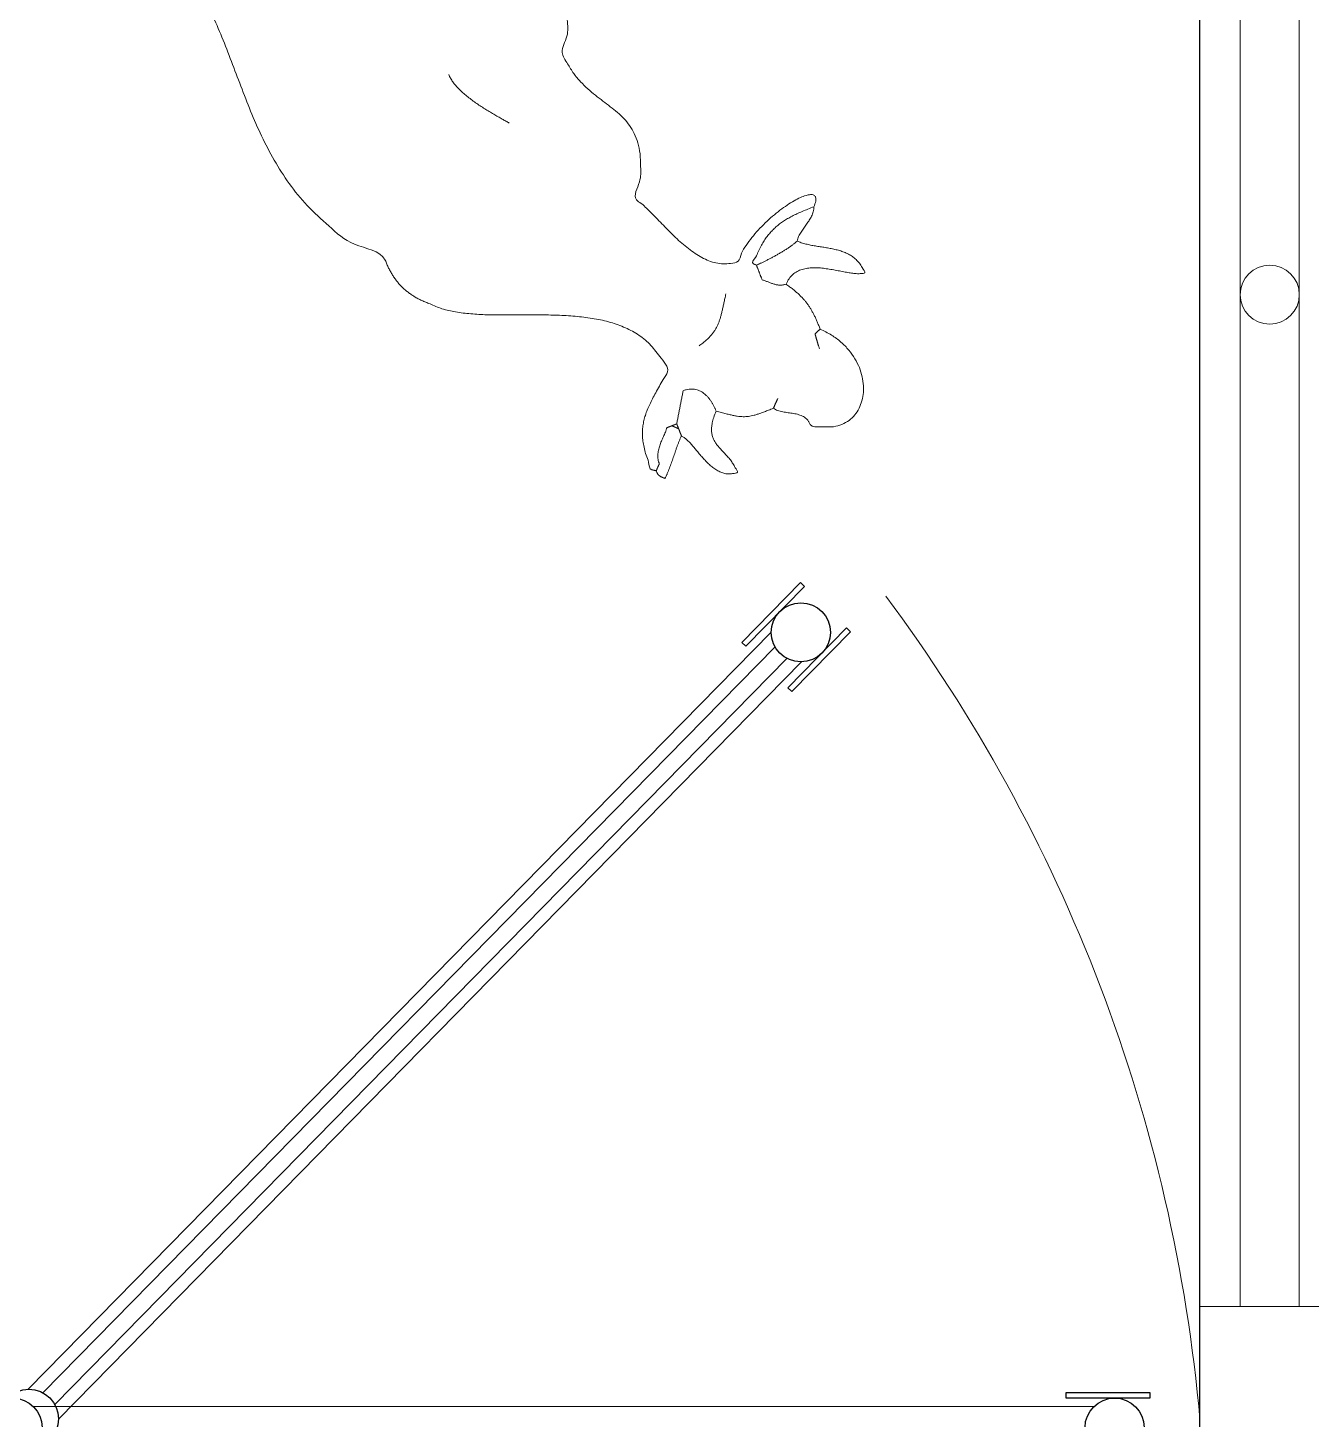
# Model space of a CAD drawing. Header units: metres. Extents: x 5 to 242, y -3 to 162.
# Drawn here: x 23.137 to 25.436, y 109.612 to 112.105 of the extents above; entities that cross this region are included whole.
import ezdxf

# ---------------------------------------------------------------- set-up
doc = ezdxf.new("R2010")
doc.units = ezdxf.units.M
doc.layers.add('1053_ARQ_BASE_MATADOURO_2_dwg', color=7, linetype='Continuous', lineweight=5, true_color=0x767676)
doc.layers.add('A-PISO', color=7, linetype='Continuous', lineweight=5)

# ---------------------------------------------------------------- blocks, each defined once
blk = doc.blocks.new('1053_ARQ_BASE_MATADOURO_2_dwg-3637054-CURRAL BOVINO')
at = {"layer": 'A-PISO', "color": 253, "true_color": 0xaaaaaa}
for p, q in [((126.1431, 76.6282), (126.1431, 80.2532)), ((126.2151, 80.2532), (126.2151, 76.6282)), ((126.3211, 80.2532), (126.3211, 76.6282)), ((125.3753, 77.8362), (124.0444, 76.4798)), ((124.0707, 76.4736), (125.382, 77.81)), ((124.0921, 76.4526), (125.4034, 77.789)), ((125.4297, 77.7828), (124.0988, 76.4264)), ((125.9534, 76.4493), (124.0531, 76.4493))]:
    blk.add_line(p, q, dxfattribs=at)
at = {"layer": 'A-PISO', "color": 253, "lineweight": 30, "true_color": 0xaaaaaa, "flags": 128}
blk.add_lwpolyline([(126.1431, 84.3264), (127.1431, 84.3264), (127.1431, 70.7264), (126.1431, 70.7264)], close=True, dxfattribs=at)
at = {"layer": 'A-PISO', "color": 253, "lineweight": 25, "true_color": 0xaaaaaa, "flags": 128}
for points in [[(125.3224, 77.8178), (125.4275, 77.9249), (125.4346, 77.9179), (125.3296, 77.8108)], [(125.4124, 77.7296), (125.5174, 77.8367), (125.5103, 77.8437), (125.4052, 77.7366)], [(125.9033, 76.4742), (126.0533, 76.4742), (126.0533, 76.4642), (125.9033, 76.4642)]]:
    blk.add_lwpolyline(points, close=True, dxfattribs=at)
at = {"layer": 'A-PISO', "color": 253, "true_color": 0xaaaaaa, "flags": 128}
blk.add_lwpolyline([(126.3931, 76.3782), (126.1431, 76.3782), (126.1431, 76.6282), (126.3931, 76.6282)], close=True, dxfattribs=at)
at = {"layer": 'A-PISO', "color": 253, "true_color": 0xaaaaaa}
blk.add_circle((126.2681, 78.4407), 0.053, dxfattribs=at)
at = {"layer": 'A-PISO', "color": 253, "lineweight": 25, "true_color": 0xaaaaaa}
for centre in [(125.4283, 77.8358), (124.0458, 76.4268), (124.0163, 76.4112), (125.9903, 76.4112)]:
    blk.add_circle(centre, 0.053, dxfattribs=at)
at = {"layer": 'A-PISO', "color": 253, "true_color": 0xaaaaaa}
blk.add_arc((123.2592, 76.1706), 2.8951, 5.0349, 36.7012, dxfattribs=at)
for points, knots in [([(124.3295, 79.6017), (124.3257, 79.6095), (124.3184, 79.6245), (124.299, 79.6409), (124.2758, 79.6509), (124.2492, 79.6551), (124.2203, 79.6544), (124.1895, 79.6494), (124.1576, 79.6405), (124.1254, 79.6284), (124.0936, 79.6134), (124.063, 79.596), (124.0344, 79.5768), (124.0085, 79.5562), (123.9863, 79.5347), (123.968, 79.5128), (123.9557, 79.491), (123.9435, 79.4621), (123.9656, 79.4336), (123.981, 79.405), (124.0005, 79.3841), (124.0207, 79.3701), (124.042, 79.3623), (124.0639, 79.3597), (124.0863, 79.3611), (124.1092, 79.3655), (124.1325, 79.3718), (124.1563, 79.3792), (124.1805, 79.3868), (124.2052, 79.3936), (124.23, 79.3986), (124.2559, 79.4016), (124.2796, 79.3987), (124.3086, 79.3998), (124.3107, 79.3767), (124.3113, 79.3605), (124.3075, 79.3438), (124.3009, 79.3275), (124.2921, 79.3113), (124.2816, 79.295), (124.2701, 79.2784), (124.2582, 79.2615), (124.2464, 79.2442), (124.2354, 79.2263), (124.2257, 79.2078), (124.2181, 79.1884), (124.2131, 79.1682), (124.2112, 79.1466), (124.2143, 79.1248), (124.2198, 79.0911), (124.266, 79.0834), (124.2982, 79.0516), (124.3287, 79.0195), (124.3529, 78.9827), (124.3738, 78.9433), (124.3919, 78.9016), (124.4087, 78.8583), (124.4253, 78.8139), (124.4426, 78.7692), (124.462, 78.7247), (124.4846, 78.681), (124.5115, 78.639), (124.5436, 78.5988), (124.5839, 78.5631), (124.6255, 78.5248), (124.6782, 78.5202), (124.6867, 78.4953), (124.69, 78.4885), (124.6933, 78.482), (124.697, 78.4758), (124.7009, 78.4699), (124.7051, 78.4643), (124.7095, 78.4591), (124.7143, 78.4541), (124.7193, 78.4494), (124.7247, 78.445), (124.7304, 78.4409), (124.7364, 78.437), (124.7428, 78.4334), (124.7496, 78.4301), (124.7567, 78.427), (124.7616, 78.4252), (124.7641, 78.4243)], [0, 0, 0, 0, 0.025699, 0.049728, 0.07429, 0.10075, 0.129617, 0.160848, 0.194061, 0.228689, 0.264061, 0.299459, 0.334136, 0.367371, 0.398482, 0.426901, 0.452272, 0.474673, 0.514601, 0.547499, 0.57497, 0.598786, 0.62075, 0.642358, 0.664566, 0.687782, 0.71202, 0.737049, 0.762543, 0.788164, 0.813673, 0.839001, 0.86438, 0.890422, 0.90764, 0.924078, 0.940734, 0.958191, 0.97666, 0.996106, 1.016342, 1.037112, 1.05814, 1.079183, 1.100079, 1.120793, 1.141489, 1.162566, 1.184704, 1.208798, 1.256755, 1.301685, 1.345355, 1.389026, 1.433445, 1.478912, 1.525429, 1.572822, 1.62087, 1.669398, 1.71839, 1.768076, 1.819015, 1.87216, 1.928838, 1.990677, 1.998433, 2.005974, 2.013321, 2.020506, 2.027557, 2.034511, 2.041399, 2.048262, 2.055135, 2.062058, 2.069072, 2.076212, 2.083517, 2.091025, 2.098768, 2.106779, 2.106779, 2.106779, 2.106779]), ([(125.4517, 78.5983), (125.453, 78.6015), (125.4551, 78.6069), (125.4558, 78.6148), (125.4516, 78.6198), (125.4448, 78.6203), (125.4368, 78.6185), (125.4269, 78.6146), (125.4157, 78.6087), (125.4034, 78.601), (125.3905, 78.5917), (125.3773, 78.5811), (125.3643, 78.5693), (125.3519, 78.5565), (125.3403, 78.5432), (125.3306, 78.529), (125.321, 78.5161), (125.3187, 78.4982), (125.3023, 78.4968), (125.2895, 78.4953), (125.2761, 78.4972), (125.2633, 78.5011), (125.2508, 78.5069), (125.2386, 78.5144), (125.2267, 78.5231), (125.215, 78.5328), (125.2037, 78.5432), (125.1927, 78.5541), (125.1821, 78.565), (125.1717, 78.5757), (125.1618, 78.586), (125.152, 78.5953), (125.1435, 78.604), (125.125, 78.6139), (125.1427, 78.6421), (125.1412, 78.6683), (125.141, 78.6922), (125.137, 78.7122), (125.1306, 78.7293), (125.1219, 78.7438), (125.1115, 78.7563), (125.0997, 78.7674), (125.087, 78.7776), (125.0737, 78.7876), (125.06, 78.798), (125.0465, 78.8093), (125.0334, 78.8221), (125.0207, 78.837), (125.0106, 78.8546), (124.9953, 78.8768), (125.0128, 78.9031), (125.0101, 78.9334), (125.0037, 78.9634), (124.9904, 78.993), (124.9724, 79.0224), (124.9503, 79.0514), (124.9252, 79.08), (124.8981, 79.108), (124.8697, 79.1353), (124.8411, 79.1617), (124.8133, 79.1872), (124.787, 79.2115), (124.7636, 79.2344), (124.743, 79.2559), (124.7286, 79.2757), (124.7109, 79.2991), (124.7303, 79.3251), (124.7277, 79.3539), (124.7181, 79.3781), (124.6996, 79.3972), (124.6753, 79.4122), (124.646, 79.424), (124.6129, 79.4332), (124.5768, 79.44), (124.539, 79.445), (124.5006, 79.4485), (124.4628, 79.4508), (124.4267, 79.4524), (124.3935, 79.4534), (124.3643, 79.4551), (124.3405, 79.4549), (124.3207, 79.4615), (124.3045, 79.4518), (124.2868, 79.4457), (124.2671, 79.4375), (124.2456, 79.4294), (124.2227, 79.4213), (124.1989, 79.4136), (124.1745, 79.4067), (124.1501, 79.4011), (124.126, 79.397), (124.1026, 79.395), (124.0803, 79.3954), (124.0595, 79.3986), (124.0404, 79.4049), (124.0243, 79.4158), (124.0085, 79.4286), (124.0076, 79.4461), (124.0008, 79.449), (124.0004, 79.4492), (124, 79.4493), (123.9996, 79.4495), (123.9993, 79.4496), (123.9989, 79.4498), (123.9985, 79.4499), (123.9981, 79.4501), (123.9977, 79.4502), (123.9974, 79.4503), (123.997, 79.4505), (123.9967, 79.4506), (123.9963, 79.4508), (123.996, 79.4509), (123.9956, 79.451), (123.9948, 79.4513), (123.9962, 79.4528), (123.9962, 79.4542), (123.9967, 79.456), (123.9969, 79.4578), (123.997, 79.4597), (123.9971, 79.4617), (123.997, 79.4637), (123.9969, 79.4658), (123.9967, 79.4678), (123.9965, 79.4698), (123.9962, 79.4718), (123.9958, 79.4738), (123.9954, 79.4757), (123.9949, 79.4774), (123.9944, 79.4791), (123.9922, 79.4839), (124.001, 79.4905), (124.0053, 79.4997), (124.0112, 79.5075), (124.0164, 79.5143), (124.0217, 79.52), (124.027, 79.5248), (124.0325, 79.5287), (124.0383, 79.5318), (124.0445, 79.534), (124.0511, 79.5356), (124.0583, 79.5365), (124.0663, 79.5369), (124.075, 79.5369), (124.0847, 79.5365), (124.0954, 79.5357), (124.1029, 79.5351), (124.1069, 79.5348)], [0, 0, 0, 0, 0.010571, 0.017391, 0.022385, 0.028342, 0.036587, 0.047233, 0.060042, 0.074659, 0.090698, 0.107753, 0.125424, 0.143316, 0.161054, 0.178295, 0.194748, 0.21021, 0.224137, 0.237373, 0.250457, 0.263771, 0.277541, 0.291838, 0.306638, 0.321832, 0.337274, 0.352767, 0.368104, 0.383062, 0.397417, 0.410943, 0.423437, 0.434721, 0.46711, 0.494451, 0.517657, 0.537695, 0.55555, 0.572131, 0.588182, 0.6042, 0.620474, 0.637125, 0.654211, 0.671801, 0.690047, 0.709226, 0.729793, 0.752353, 0.782482, 0.8118, 0.842065, 0.874258, 0.908691, 0.945222, 0.983418, 1.02268, 1.062299, 1.101512, 1.139512, 1.175493, 1.208652, 1.238246, 1.263653, 1.284556, 1.317568, 1.344515, 1.369067, 1.39451, 1.422718, 1.454239, 1.488817, 1.525777, 1.564219, 1.60313, 1.641415, 1.677951, 1.711577, 1.741137, 1.765473, 1.783491, 1.799781, 1.81892, 1.840364, 1.863581, 1.88804, 1.913229, 1.938654, 1.96385, 1.988389, 2.01192, 2.034187, 2.055107, 2.074846, 2.093951, 2.113399, 2.134528, 2.134965, 2.135398, 2.135826, 2.13625, 2.136667, 2.13708, 2.137486, 2.137889, 2.138282, 2.138674, 2.139058, 2.139438, 2.139811, 2.140179, 2.140539, 2.140898, 2.142452, 2.144111, 2.145868, 2.147714, 2.149633, 2.151615, 2.153639, 2.155694, 2.157757, 2.159812, 2.16184, 2.163826, 2.165749, 2.167591, 2.169333, 2.170961, 2.182965, 2.193684, 2.203252, 2.211814, 2.219538, 2.226609, 2.233243, 2.239673, 2.246143, 2.252884, 2.260107, 2.267989, 2.276689, 2.286336, 2.297054, 2.308948, 2.308948, 2.308948, 2.308948]), ([(124.9061, 78.7482), (124.9041, 78.7493), (124.8998, 78.7517), (124.893, 78.7554), (124.8858, 78.7595), (124.8781, 78.7639), (124.8701, 78.7687), (124.862, 78.7737), (124.8538, 78.779), (124.8456, 78.7846), (124.8377, 78.7903), (124.8301, 78.7962), (124.8229, 78.8024), (124.8163, 78.8086), (124.8103, 78.815), (124.8051, 78.8216), (124.8008, 78.8281), (124.7987, 78.8328), (124.7977, 78.835)], [0, 0, 0, 0, 0.006991, 0.0147354, 0.0231225, 0.0320282, 0.0413461, 0.0509557, 0.0607474, 0.0706087, 0.0804411, 0.0901357, 0.0996013, 0.1087491, 0.1175116, 0.1258292, 0.1336777, 0.1410678, 0.1410678, 0.1410678, 0.1410678]), ([(125.4517, 78.5983), (125.4481, 78.5969), (125.441, 78.5941), (125.4309, 78.5899), (125.4215, 78.5857), (125.4128, 78.5814), (125.4046, 78.577), (125.3971, 78.5724), (125.3901, 78.5674), (125.3836, 78.5621), (125.3775, 78.5563), (125.3717, 78.5499), (125.3663, 78.543), (125.3612, 78.5353), (125.3564, 78.5269), (125.3511, 78.5173), (125.3491, 78.5082), (125.3389, 78.4978), (125.343, 78.4961), (125.3433, 78.496), (125.3437, 78.4958), (125.344, 78.4957), (125.3444, 78.4955), (125.3447, 78.4954), (125.3451, 78.4952), (125.3455, 78.495), (125.3459, 78.4949), (125.3463, 78.4947), (125.3467, 78.4945), (125.3471, 78.4944), (125.3475, 78.4942), (125.3479, 78.494), (125.3483, 78.4938), (125.3485, 78.4937), (125.3487, 78.4936)], [0, 0, 0, 0, 0.0117195, 0.0226729, 0.032948, 0.042629, 0.0518187, 0.0606169, 0.0691427, 0.0775195, 0.0858853, 0.0943764, 0.1031379, 0.1123121, 0.1220337, 0.1324326, 0.1436315, 0.155747, 0.1561034, 0.1564727, 0.1568495, 0.1572393, 0.1576347, 0.1580393, 0.1584495, 0.158869, 0.1592904, 0.1597173, 0.1601479, 0.1605841, 0.1610222, 0.1614621, 0.161902, 0.1623475, 0.1623475, 0.1623475, 0.1623475]), ([(125.4214, 78.5367), (125.4218, 78.5381), (125.4226, 78.541), (125.4243, 78.5452), (125.4263, 78.5491), (125.4286, 78.5528), (125.431, 78.5565), (125.4335, 78.56), (125.436, 78.5635), (125.4386, 78.5669), (125.4411, 78.5704), (125.4435, 78.574), (125.4457, 78.5776), (125.4476, 78.5813), (125.4493, 78.5853), (125.4506, 78.5894), (125.4515, 78.5937), (125.4516, 78.5967), (125.4517, 78.5983)], [0, 0, 0, 0, 0.00454523, 0.0089928, 0.01338563, 0.01775066, 0.02210137, 0.02644313, 0.0307725, 0.03508499, 0.03937227, 0.04363078, 0.04786344, 0.0520829, 0.05631649, 0.06060731, 0.06501681, 0.06962195, 0.06962195, 0.06962195, 0.06962195]), ([(125.4214, 78.5367), (125.4205, 78.5359), (125.4188, 78.5341), (125.4156, 78.5315), (125.4119, 78.5286), (125.4076, 78.5256), (125.4029, 78.5226), (125.3979, 78.5194), (125.3926, 78.5162), (125.3872, 78.513), (125.3817, 78.5099), (125.3762, 78.5069), (125.3708, 78.5041), (125.3657, 78.5015), (125.3608, 78.4991), (125.3563, 78.4969), (125.3524, 78.4951), (125.3498, 78.4941), (125.3487, 78.4936)], [0, 0, 0, 0, 0.0034375, 0.00755779, 0.01228002, 0.01751275, 0.02316588, 0.02913778, 0.03533449, 0.04165586, 0.04800577, 0.05427946, 0.06038067, 0.06620786, 0.07166462, 0.07664712, 0.08105968, 0.08479972, 0.08479972, 0.08479972, 0.08479972]), ([(125.4017, 78.4596), (125.4034, 78.4629), (125.4066, 78.4693), (125.4136, 78.477), (125.4217, 78.4826), (125.4306, 78.4863), (125.4402, 78.4883), (125.4503, 78.4891), (125.4607, 78.4888), (125.4713, 78.4877), (125.4819, 78.4861), (125.4923, 78.4842), (125.5024, 78.4822), (125.5121, 78.4803), (125.521, 78.4789), (125.5294, 78.4781), (125.5358, 78.4784), (125.5463, 78.4792), (125.5374, 78.4897), (125.5337, 78.4969), (125.5273, 78.5037), (125.5207, 78.5091), (125.5134, 78.5135), (125.5057, 78.517), (125.4976, 78.5197), (125.4892, 78.5219), (125.4806, 78.5237), (125.4718, 78.5252), (125.4631, 78.5265), (125.4543, 78.5279), (125.4457, 78.5294), (125.4373, 78.5313), (125.4291, 78.5336), (125.4239, 78.5357), (125.4214, 78.5367)], [0, 0, 0, 0, 0.011231, 0.0213345, 0.0308988, 0.0403986, 0.0501251, 0.0602117, 0.0706467, 0.0813397, 0.0921256, 0.1028194, 0.1132093, 0.1230803, 0.1322112, 0.1404225, 0.1475837, 0.1537046, 0.1639829, 0.1733994, 0.1822451, 0.1907688, 0.1991799, 0.2076115, 0.2161478, 0.2248129, 0.2336041, 0.2424777, 0.251381, 0.2602504, 0.2690294, 0.2776637, 0.286126, 0.2944156, 0.2944156, 0.2944156, 0.2944156]), ([(125.4017, 78.4596), (125.4008, 78.4593), (125.399, 78.4586), (125.3963, 78.4581), (125.3936, 78.4578), (125.3909, 78.4577), (125.3882, 78.4579), (125.3855, 78.4583), (125.3829, 78.4589), (125.3802, 78.4596), (125.3775, 78.4605), (125.3749, 78.4614), (125.3722, 78.4624), (125.3696, 78.4635), (125.3669, 78.4646), (125.3642, 78.4656), (125.3617, 78.4668), (125.3587, 78.4669), (125.3583, 78.4693), (125.3576, 78.4708), (125.357, 78.4725), (125.3563, 78.4741), (125.3557, 78.4757), (125.355, 78.4773), (125.3544, 78.479), (125.3538, 78.4806), (125.3531, 78.4822), (125.3525, 78.4839), (125.3519, 78.4855), (125.3512, 78.4871), (125.3506, 78.4888), (125.35, 78.4904), (125.3493, 78.492), (125.3489, 78.4931), (125.3487, 78.4936)], [0, 0, 0, 0, 0.00287585, 0.0056514, 0.00836777, 0.01105314, 0.01373904, 0.01643754, 0.01916298, 0.02191665, 0.02470851, 0.02752614, 0.03036956, 0.03322814, 0.03609938, 0.03896841, 0.04183289, 0.04467968, 0.04643186, 0.04818012, 0.0499323, 0.05168055, 0.05343274, 0.05518099, 0.05693318, 0.05868143, 0.06043362, 0.06218187, 0.06393405, 0.0656823, 0.06743449, 0.06918274, 0.07093493, 0.07268318, 0.07268318, 0.07268318, 0.07268318]), ([(125.294, 78.4422), (125.2934, 78.4394), (125.2922, 78.434), (125.2905, 78.4262), (125.289, 78.4189), (125.2874, 78.412), (125.2859, 78.4055), (125.2842, 78.3994), (125.2823, 78.3937), (125.2802, 78.3882), (125.2777, 78.3829), (125.2748, 78.3778), (125.2715, 78.3729), (125.2677, 78.3681), (125.2633, 78.3633), (125.2582, 78.3585), (125.2523, 78.3537), (125.2481, 78.3506), (125.2459, 78.349)], [0, 0, 0, 0, 0.008568, 0.0165618, 0.0240385, 0.0310602, 0.0376856, 0.0439819, 0.050021, 0.0558813, 0.061653, 0.0674354, 0.0733355, 0.0794663, 0.0859445, 0.0928831, 0.1003934, 0.1085838, 0.1085838, 0.1085838, 0.1085838]), ([(125.4629, 78.379), (125.462, 78.3812), (125.4603, 78.3856), (125.4577, 78.3919), (125.455, 78.3979), (125.4524, 78.4036), (125.4496, 78.4089), (125.4467, 78.414), (125.4437, 78.419), (125.4404, 78.4237), (125.4369, 78.4283), (125.4331, 78.4328), (125.4289, 78.4372), (125.4244, 78.4416), (125.4194, 78.446), (125.414, 78.4505), (125.4081, 78.4551), (125.4039, 78.458), (125.4017, 78.4596)], [0, 0, 0, 0, 0.0072307, 0.0140717, 0.0205824, 0.0268134, 0.0328275, 0.0386801, 0.0444359, 0.0501615, 0.0559287, 0.0618015, 0.0678547, 0.0741541, 0.0807752, 0.0877785, 0.0952361, 0.1032069, 0.1032069, 0.1032069, 0.1032069]), ([(125.1694, 78.1252), (125.1692, 78.1252), (125.1689, 78.1253), (125.1683, 78.1254), (125.1678, 78.1256), (125.1673, 78.1257), (125.1668, 78.1258), (125.1663, 78.1259), (125.1657, 78.1261), (125.1652, 78.1262), (125.1647, 78.1263), (125.1642, 78.1264), (125.1637, 78.1265), (125.1632, 78.1266), (125.1627, 78.1267), (125.1622, 78.1268), (125.1617, 78.1269), (125.1564, 78.1276), (125.1569, 78.1416), (125.151, 78.1523), (125.148, 78.1645), (125.1457, 78.1754), (125.1446, 78.1859), (125.1444, 78.1959), (125.1453, 78.2056), (125.1471, 78.2152), (125.1498, 78.2247), (125.1533, 78.2343), (125.1576, 78.2442), (125.1627, 78.2545), (125.1685, 78.2654), (125.1752, 78.2769), (125.1815, 78.2894), (125.1962, 78.3067), (125.1744, 78.3303), (125.1589, 78.3528), (125.1359, 78.3705), (125.111, 78.3835), (125.0836, 78.3927), (125.0544, 78.3988), (125.0237, 78.4023), (124.9922, 78.4041), (124.9602, 78.4046), (124.9283, 78.4044), (124.8969, 78.4042), (124.8665, 78.4045), (124.8376, 78.406), (124.8106, 78.4093), (124.7859, 78.4145), (124.7712, 78.4211), (124.7641, 78.4243)], [0, 0, 0, 0, 0.0005419, 0.0010784, 0.0016149, 0.0021506, 0.0026855, 0.0032182, 0.0037493, 0.0042783, 0.0048098, 0.0053343, 0.0058567, 0.0063755, 0.0068923, 0.0074041, 0.0079133, 0.0084178, 0.0230655, 0.0363495, 0.048468, 0.0596256, 0.0700483, 0.0799668, 0.089622, 0.0992476, 0.1090601, 0.119255, 0.1300013, 0.1414479, 0.1537237, 0.1669436, 0.1812182, 0.196651, 0.2278357, 0.2565641, 0.284317, 0.3122136, 0.3409369, 0.3707541, 0.4016318, 0.4333204, 0.4654458, 0.4975436, 0.5291184, 0.5596715, 0.588736, 0.615937, 0.6410652, 0.6642098, 0.6642098, 0.6642098, 0.6642098]), ([(125.3791, 78.2371), (125.3803, 78.2363), (125.3827, 78.2348), (125.3869, 78.2331), (125.3912, 78.2318), (125.3958, 78.2308), (125.4006, 78.23), (125.4054, 78.2293), (125.4103, 78.2286), (125.4151, 78.2279), (125.4199, 78.227), (125.4245, 78.2258), (125.4289, 78.2243), (125.433, 78.2223), (125.4368, 78.2198), (125.4402, 78.2166), (125.4432, 78.2128), (125.4464, 78.2026), (125.4654, 78.2048), (125.482, 78.2028), (125.4983, 78.2064), (125.5118, 78.2129), (125.5229, 78.2222), (125.5313, 78.2338), (125.5371, 78.2472), (125.5403, 78.262), (125.5408, 78.2777), (125.5385, 78.294), (125.5334, 78.3104), (125.5253, 78.3265), (125.5143, 78.342), (125.5002, 78.3563), (125.483, 78.3692), (125.4698, 78.3756), (125.4629, 78.379)], [0, 0, 0, 0, 0.0043035, 0.008717, 0.0132734, 0.0179821, 0.0228081, 0.0277167, 0.0326558, 0.0375776, 0.0424287, 0.0471823, 0.0518194, 0.0563579, 0.0608465, 0.0653953, 0.0701541, 0.0753188, 0.0957175, 0.1135074, 0.1293936, 0.1440861, 0.1582275, 0.1723348, 0.1867646, 0.2017346, 0.21736, 0.2336971, 0.2507931, 0.2687054, 0.287546, 0.3074743, 0.3287353, 0.3516369, 0.3516369, 0.3516369, 0.3516369]), ([(125.4629, 78.379), (125.4627, 78.3788), (125.4623, 78.3785), (125.4617, 78.3779), (125.4611, 78.3774), (125.4605, 78.3769), (125.4599, 78.3764), (125.4593, 78.3758), (125.4587, 78.3753), (125.4581, 78.3747), (125.4576, 78.3742), (125.457, 78.3737), (125.4564, 78.3731), (125.4559, 78.3726), (125.4553, 78.372), (125.4548, 78.3715), (125.4543, 78.3709), (125.4533, 78.3702), (125.4543, 78.3687), (125.4546, 78.3671), (125.4551, 78.3654), (125.4555, 78.3638), (125.456, 78.3621), (125.4565, 78.3605), (125.457, 78.3588), (125.4575, 78.3571), (125.458, 78.3555), (125.4585, 78.3538), (125.459, 78.3521), (125.4595, 78.3505), (125.46, 78.3488), (125.4606, 78.3471), (125.4611, 78.3454), (125.4614, 78.3443), (125.4616, 78.3438)], [0, 0, 0, 0, 0.00079316, 0.00158557, 0.00238096, 0.00317701, 0.0039732, 0.00476927, 0.00556433, 0.00635692, 0.0071488, 0.0079361, 0.00872199, 0.00950217, 0.01027926, 0.01104966, 0.01181526, 0.01257291, 0.01427221, 0.0159811, 0.01769456, 0.01941496, 0.02113904, 0.02287026, 0.02460387, 0.02634336, 0.02808416, 0.02982977, 0.03157781, 0.03332817, 0.03507983, 0.03683392, 0.03858671, 0.04034323, 0.04034323, 0.04034323, 0.04034323]), ([(125.2766, 78.2318), (125.276, 78.2334), (125.2747, 78.2365), (125.2725, 78.2411), (125.2701, 78.2455), (125.2675, 78.2498), (125.2646, 78.2538), (125.2615, 78.2576), (125.2582, 78.261), (125.2547, 78.264), (125.2508, 78.2666), (125.2468, 78.2687), (125.2425, 78.2703), (125.2379, 78.2713), (125.2332, 78.2717), (125.228, 78.2715), (125.2232, 78.2701), (125.2169, 78.2698), (125.217, 78.2646), (125.216, 78.2611), (125.2153, 78.2574), (125.2146, 78.2537), (125.2138, 78.25), (125.2131, 78.2462), (125.2124, 78.2425), (125.2117, 78.2388), (125.2109, 78.2351), (125.2102, 78.2314), (125.2095, 78.2277), (125.2088, 78.224), (125.2081, 78.2203), (125.2074, 78.2166), (125.2067, 78.2129), (125.2062, 78.2105), (125.206, 78.2092)], [0, 0, 0, 0, 0.0050781, 0.0101611, 0.0152203, 0.0202289, 0.0251688, 0.0300182, 0.0347755, 0.0394408, 0.0440355, 0.0485843, 0.0531352, 0.0577492, 0.0625111, 0.0675039, 0.0728274, 0.0785776, 0.0823714, 0.0861636, 0.0899496, 0.093734, 0.0975136, 0.1012917, 0.1050683, 0.1088421, 0.1126112, 0.1163815, 0.1201471, 0.1239139, 0.1276774, 0.1314421, 0.1352068, 0.1389715, 0.1389715, 0.1389715, 0.1389715]), ([(125.3791, 78.2371), (125.3762, 78.236), (125.3709, 78.2339), (125.3633, 78.231), (125.3566, 78.2285), (125.3505, 78.2264), (125.3449, 78.2247), (125.3397, 78.2235), (125.3347, 78.2226), (125.3298, 78.2221), (125.3248, 78.2221), (125.3197, 78.2224), (125.3141, 78.2231), (125.3081, 78.2241), (125.3015, 78.2256), (125.294, 78.2273), (125.2857, 78.2295), (125.2798, 78.231), (125.2766, 78.2318)], [0, 0, 0, 0, 0.0091193, 0.0171887, 0.0243486, 0.030738, 0.0365084, 0.0418097, 0.0468059, 0.0516646, 0.0565682, 0.061684, 0.0671878, 0.0732363, 0.0799898, 0.087589, 0.0961828, 0.1059067, 0.1059067, 0.1059067, 0.1059067]), ([(125.3871, 78.2549), (125.387, 78.2546), (125.3866, 78.2538), (125.3861, 78.2528), (125.3856, 78.2517), (125.3851, 78.2506), (125.3846, 78.2495), (125.3841, 78.2484), (125.3836, 78.2472), (125.3831, 78.2461), (125.3825, 78.245), (125.382, 78.2439), (125.3815, 78.2428), (125.3811, 78.2416), (125.3806, 78.2405), (125.3801, 78.2394), (125.3796, 78.2382), (125.3792, 78.2375), (125.3791, 78.2371)], [0, 0, 0, 0, 0.00119805, 0.0023986, 0.00360366, 0.00481506, 0.00603112, 0.00724981, 0.00847033, 0.00969637, 0.01092521, 0.01215493, 0.0133865, 0.01462084, 0.01585798, 0.01709418, 0.01833038, 0.01956844, 0.01956844, 0.01956844, 0.01956844]), ([(125.2766, 78.2318), (125.2751, 78.2282), (125.2723, 78.2214), (125.2695, 78.2116), (125.2682, 78.2029), (125.2682, 78.1951), (125.2694, 78.1882), (125.2716, 78.182), (125.2747, 78.1764), (125.2784, 78.1711), (125.2827, 78.1661), (125.2874, 78.1611), (125.2923, 78.156), (125.2973, 78.1505), (125.3021, 78.1446), (125.307, 78.1379), (125.3103, 78.1311), (125.3182, 78.1209), (125.3056, 78.1201), (125.2983, 78.1192), (125.2902, 78.1205), (125.2828, 78.1232), (125.2757, 78.1272), (125.2691, 78.1321), (125.2627, 78.1377), (125.2566, 78.144), (125.2507, 78.1505), (125.2451, 78.1572), (125.2397, 78.1637), (125.2345, 78.17), (125.2294, 78.1757), (125.2244, 78.1806), (125.2196, 78.1848), (125.2161, 78.1866), (125.2145, 78.1875)], [0, 0, 0, 0, 0.0118376, 0.0219257, 0.0305861, 0.0381701, 0.0450255, 0.0514897, 0.0578321, 0.0642461, 0.0708371, 0.0776688, 0.084757, 0.0921224, 0.0997885, 0.1078129, 0.116293, 0.1253713, 0.1342242, 0.1423501, 0.1501659, 0.1579821, 0.1659954, 0.1742806, 0.1828287, 0.1915662, 0.2003895, 0.2091536, 0.2177128, 0.2259123, 0.2336036, 0.2406499, 0.2469581, 0.2525077, 0.2525077, 0.2525077, 0.2525077]), ([(125.1973, 78.2058), (125.1971, 78.2058), (125.1968, 78.2056), (125.1962, 78.2054), (125.1957, 78.2052), (125.1952, 78.205), (125.1947, 78.2048), (125.1941, 78.2046), (125.1936, 78.2044), (125.1931, 78.2042), (125.1926, 78.204), (125.192, 78.2038), (125.1915, 78.2036), (125.191, 78.2034), (125.1905, 78.2032), (125.1899, 78.203), (125.1894, 78.2028), (125.1877, 78.2022), (125.1877, 78.1982), (125.1855, 78.1946), (125.1839, 78.1905), (125.182, 78.1864), (125.1803, 78.1824), (125.1786, 78.1783), (125.177, 78.1743), (125.1755, 78.1702), (125.1742, 78.1661), (125.1732, 78.162), (125.1725, 78.1579), (125.1721, 78.1538), (125.172, 78.1496), (125.1725, 78.1455), (125.1728, 78.1413), (125.1754, 78.1383), (125.1743, 78.1365), (125.1739, 78.1358), (125.1736, 78.135), (125.1732, 78.1343), (125.1729, 78.1335), (125.1725, 78.1328), (125.1722, 78.132), (125.1719, 78.1313), (125.1715, 78.1305), (125.1712, 78.1298), (125.1709, 78.129), (125.1706, 78.1283), (125.1703, 78.1275), (125.17, 78.1267), (125.1697, 78.1259), (125.1695, 78.1254), (125.1694, 78.1252)], [0, 0, 0, 0, 0.00056306, 0.00112612, 0.00168919, 0.00225225, 0.00281531, 0.00337837, 0.00394144, 0.00450056, 0.00506362, 0.00562669, 0.00618975, 0.00675281, 0.00731587, 0.00787894, 0.008442, 0.00900112, 0.01332321, 0.0176986, 0.02210975, 0.0265367, 0.03096363, 0.03537534, 0.03975273, 0.04408537, 0.0483627, 0.05258208, 0.05674979, 0.06088035, 0.0649954, 0.06913603, 0.07334712, 0.0776958, 0.07853314, 0.07936641, 0.08019582, 0.08102121, 0.08184469, 0.08266427, 0.08348289, 0.08429959, 0.0851163, 0.08593492, 0.0867545, 0.08757798, 0.08840337, 0.08923278, 0.09006605, 0.09090339, 0.09090339, 0.09090339, 0.09090339]), ([(125.2145, 78.1875), (125.2137, 78.186), (125.2123, 78.1828), (125.2103, 78.1781), (125.2084, 78.1733), (125.2066, 78.1685), (125.2048, 78.1636), (125.2031, 78.1587), (125.2015, 78.1538), (125.1998, 78.1489), (125.1982, 78.144), (125.1965, 78.1392), (125.1948, 78.1344), (125.193, 78.1296), (125.1911, 78.125), (125.1892, 78.1202), (125.1868, 78.1165), (125.1858, 78.1103), (125.1827, 78.1125), (125.1808, 78.1132), (125.1792, 78.114), (125.1778, 78.1146), (125.1765, 78.1153), (125.1755, 78.1159), (125.1745, 78.1165), (125.1738, 78.1171), (125.1731, 78.1178), (125.1725, 78.1185), (125.1719, 78.1194), (125.1714, 78.1203), (125.171, 78.1213), (125.1705, 78.1224), (125.1699, 78.1237), (125.1696, 78.1247), (125.1694, 78.1252)], [0, 0, 0, 0, 0.005136, 0.0102834, 0.0154428, 0.0206125, 0.0257886, 0.0309663, 0.0361392, 0.041304, 0.0464532, 0.0515831, 0.0566861, 0.0617602, 0.0667993, 0.0718035, 0.0767732, 0.0817103, 0.0840379, 0.0860816, 0.0878758, 0.0894444, 0.0908231, 0.0920396, 0.0931296, 0.0941237, 0.0950701, 0.0960007, 0.0969582, 0.097978, 0.0990969, 0.1003419, 0.101745, 0.1033305, 0.1033305, 0.1033305, 0.1033305]), ([(125.206, 78.2092), (125.2058, 78.2092), (125.2054, 78.209), (125.2048, 78.2088), (125.2043, 78.2086), (125.2037, 78.2084), (125.2032, 78.2081), (125.2026, 78.2079), (125.2021, 78.2077), (125.2015, 78.2075), (125.201, 78.2073), (125.2005, 78.2071), (125.1999, 78.2069), (125.1994, 78.2067), (125.1989, 78.2065), (125.1983, 78.2063), (125.1978, 78.2061), (125.1975, 78.2059), (125.1973, 78.2058)], [0, 0, 0, 0, 0.000622125, 0.001236375, 0.001845375, 0.002445188, 0.003042375, 0.003630375, 0.00421575, 0.00479325, 0.00537075, 0.005943, 0.006513937, 0.007080937, 0.007647938, 0.008211, 0.008774063, 0.0093345, 0.0093345, 0.0093345, 0.0093345]), ([(125.2094, 78.2005), (125.2091, 78.2007), (125.2086, 78.2009), (125.2078, 78.2012), (125.207, 78.2016), (125.2062, 78.2019), (125.2054, 78.2023), (125.2047, 78.2026), (125.2039, 78.2029), (125.2032, 78.2033), (125.2024, 78.2036), (125.2017, 78.2039), (125.2009, 78.2042), (125.2002, 78.2046), (125.1995, 78.2049), (125.1987, 78.2052), (125.198, 78.2055), (125.1975, 78.2057), (125.1973, 78.2058)], [0, 0, 0, 0, 0.00087982, 0.0017485, 0.00260975, 0.00345802, 0.00430257, 0.00513413, 0.00596197, 0.00677868, 0.00759539, 0.00840467, 0.0092121, 0.01001396, 0.01081582, 0.01161211, 0.0124084, 0.01320098, 0.01320098, 0.01320098, 0.01320098]), ([(125.2094, 78.2005), (125.2093, 78.2007), (125.2092, 78.2011), (125.2089, 78.2017), (125.2087, 78.2023), (125.2085, 78.2028), (125.2083, 78.2034), (125.2081, 78.2039), (125.2078, 78.2045), (125.2076, 78.205), (125.2074, 78.2055), (125.2072, 78.2061), (125.207, 78.2066), (125.2068, 78.2071), (125.2066, 78.2077), (125.2064, 78.2082), (125.2062, 78.2087), (125.2061, 78.2091), (125.206, 78.2092)], [0, 0, 0, 0, 0.000622126, 0.001236377, 0.001845375, 0.002445189, 0.003042376, 0.003630375, 0.00421575, 0.004793251, 0.00537075, 0.005943, 0.006513938, 0.007080938, 0.007647939, 0.008211001, 0.008774063, 0.009334501, 0.009334501, 0.009334501, 0.009334501]), ([(125.2145, 78.1875), (125.2144, 78.1878), (125.2142, 78.1883), (125.2138, 78.1891), (125.2135, 78.1899), (125.2132, 78.1908), (125.2129, 78.1916), (125.2126, 78.1924), (125.2122, 78.1932), (125.2119, 78.194), (125.2116, 78.1948), (125.2113, 78.1957), (125.211, 78.1965), (125.2107, 78.1973), (125.2103, 78.1981), (125.21, 78.1989), (125.2097, 78.1997), (125.2095, 78.2003), (125.2094, 78.2005)], [0, 0, 0, 0, 0.00087806, 0.00175219, 0.00262631, 0.00350044, 0.0043785, 0.00525262, 0.00612675, 0.00700087, 0.00787894, 0.00875306, 0.00962719, 0.01050131, 0.01137937, 0.0122535, 0.01312762, 0.01400175, 0.01400175, 0.01400175, 0.01400175])]:
    blk.add_open_spline(points, degree=3, knots=knots, dxfattribs=at)

msp = doc.modelspace()

# ---------------------------------------------------------------- block references
at = {"layer": '1053_ARQ_BASE_MATADOURO_2_dwg', "color": 253, "true_color": 0xaaaaaa}
msp.add_blockref('1053_ARQ_BASE_MATADOURO_2_dwg-3637054-CURRAL BOVINO', (-100.9065, 33.186), dxfattribs=at)

doc.saveas('drawing.dxf')
